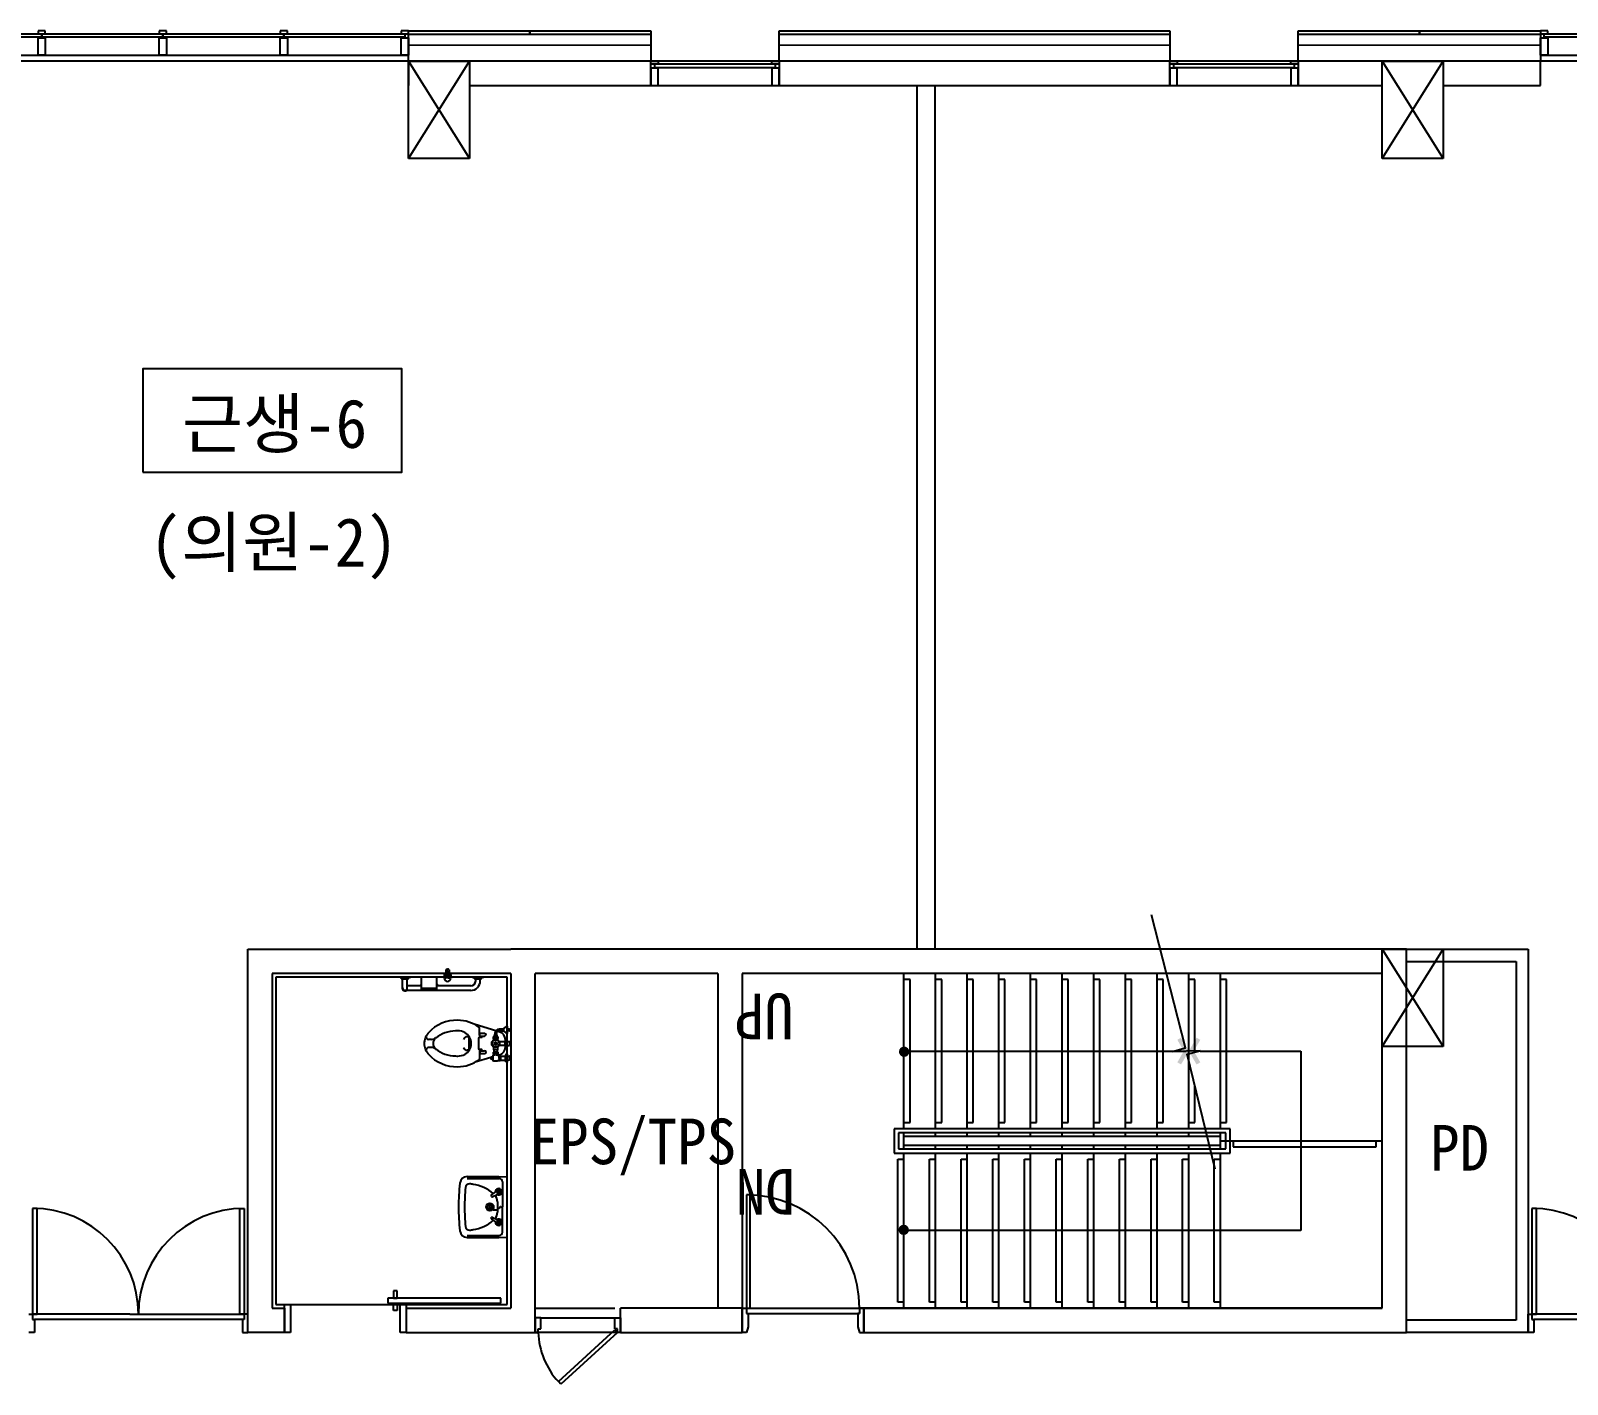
# Model space of a CAD drawing. Header units: millimetres. Extents: x 16332047 to 33387680, y -14835522 to -7015081.
# Drawn here: x 16989783 to 17050384, y -7118451 to -7065045 of the extents above; entities that cross this region are included whole.
import ezdxf
from ezdxf.enums import TextEntityAlignment as Align

# ---------------------------------------------------------------- set-up
doc = ezdxf.new("R2010")
doc.units = ezdxf.units.MM
doc.header["$LTSCALE"] = 300
doc.header["$MEASUREMENT"] = 0
doc.layers.add('arch', color=255, linetype='CONTINUOUS', lineweight=25)
doc.styles.add('돋움체', font='')
doc.styles.get('돋움체').set_extended_font_data('DotumChe')

msp = doc.modelspace()

# ---------------------------------------------------------------- hatches: boundary and pattern name
at = {"layer": 'arch'}
for points in [[(17035152, -7104775), (17035004, -7104861), (17035260, -7105304), (17035004, -7105748), (17035152, -7105833), (17035457, -7105304)], [(17035763, -7104776), (17035911, -7104861), (17035655, -7105305), (17035911, -7105748), (17035763, -7105833), (17035458, -7105305)]]:
    msp.add_hatch(color=7, dxfattribs=at).paths.add_polyline_path(points)
h = msp.add_hatch(color=7, dxfattribs=at)
edge = h.paths.add_edge_path()
edge.add_arc((17024230, -7105330), 205, 90, 270, ccw=False)
edge.add_arc((17024230, -7105330), 205, -90, 90, ccw=False)
h = msp.add_hatch(color=7, dxfattribs=at)
edge = h.paths.add_edge_path()
edge.add_arc((17024213, -7112358), 205, 90, 270, ccw=False)
edge.add_arc((17024213, -7112358), 205, -90, 90, ccw=False)

# ---------------------------------------------------------------- linework, layer by layer
at = {"layer": 'arch', "color": 7}
for p, q in [((16985439, -7065165), (16990215, -7065165)), ((16990215, -7065300), (16985439, -7065300)), ((16990359, -7065045), (16990071, -7065045)), ((16990071, -7065045), (16990071, -7065165)), ((16990071, -7065165), (16990359, -7065165)), ((16990071, -7066005), (16990071, -7065329)), ((16990071, -7065329), (16990359, -7065329)), ((16990215, -7065165), (16990215, -7065300)), ((16990215, -7065300), (16990215, -7065165)), ((16990215, -7065165), (16994991, -7065165)), ((16994991, -7065300), (16990215, -7065300)), ((16990359, -7065165), (16990359, -7065045)), ((16990359, -7065329), (16990359, -7066005)), ((16995135, -7065045), (16994847, -7065045)), ((16994847, -7065045), (16994847, -7065165)), ((16994847, -7065165), (16995135, -7065165)), ((16994847, -7066005), (16994847, -7065329)), ((16994847, -7065329), (16995135, -7065329)), ((16994991, -7065165), (16994991, -7065300)), ((16994991, -7065300), (16994991, -7065165)), ((16994991, -7065165), (16999767, -7065165)), ((16999767, -7065300), (16994991, -7065300)), ((16995135, -7065165), (16995135, -7065045)), ((16995135, -7065329), (16995135, -7066005)), ((16999911, -7065045), (16999623, -7065045)), ((16999623, -7065045), (16999623, -7065165)), ((16999623, -7065165), (16999911, -7065165)), ((16999623, -7066005), (16999623, -7065329)), ((16999623, -7065329), (16999911, -7065329)), ((16999767, -7065165), (16999767, -7065300)), ((16999767, -7065300), (16999767, -7065165)), ((16999767, -7065165), (17004543, -7065165)), ((17004543, -7065300), (16999767, -7065300)), ((16999911, -7065165), (16999911, -7065045)), ((16999911, -7065329), (16999911, -7066005)), ((17004687, -7065045), (17004399, -7065045)), ((17004399, -7065045), (17004399, -7065165)), ((17004399, -7065165), (17004687, -7065165)), ((17004399, -7066005), (17004399, -7065329)), ((17004399, -7065329), (17004687, -7065329)), ((17004543, -7065165), (17004543, -7065300)), ((17004687, -7065045), (17009463, -7065045)), ((17004687, -7065189), (17004687, -7065045)), ((17004687, -7066245), (17004687, -7065045)), ((17004687, -7065045), (17014239, -7065045)), ((17004687, -7065165), (17004687, -7065045)), ((17009463, -7065189), (17004687, -7065189)), ((17004687, -7065329), (17004687, -7066005)), ((17009463, -7065045), (17014239, -7065045)), ((17009463, -7065189), (17009463, -7065045)), ((17009463, -7065045), (17009463, -7065189)), ((17014239, -7065189), (17009463, -7065189)), ((17014239, -7065045), (17014239, -7065189)), ((17014239, -7065045), (17014239, -7066245)), ((17019303, -7065045), (17034711, -7065045)), ((17019303, -7065189), (17019303, -7065045)), ((17019303, -7066245), (17019303, -7065045)), ((17019303, -7065045), (17034711, -7065045)), ((17034711, -7065189), (17019303, -7065189)), ((17034711, -7065045), (17034711, -7065189)), ((17034711, -7065045), (17034711, -7066245)), ((17039775, -7065045), (17044551, -7065045)), ((17039775, -7065189), (17039775, -7065045)), ((17039775, -7066245), (17039775, -7065045)), ((17039775, -7065045), (17049327, -7065045)), ((17044551, -7065189), (17039775, -7065189)), ((17044551, -7065045), (17049327, -7065045)), ((17044551, -7065189), (17044551, -7065045)), ((17044551, -7065045), (17044551, -7065189)), ((17049327, -7065189), (17044551, -7065189)), ((17049327, -7065045), (17049327, -7065189)), ((17049327, -7065045), (17049327, -7066245)), ((17049615, -7065045), (17049327, -7065045)), ((17049327, -7065045), (17049327, -7065165)), ((17049327, -7065165), (17049615, -7065165)), ((17049327, -7066005), (17049327, -7065329)), ((17049327, -7065329), (17049615, -7065329)), ((17049471, -7065300), (17049471, -7065165)), ((17049471, -7065165), (17054247, -7065165)), ((17054247, -7065300), (17049471, -7065300)), ((17049615, -7065165), (17049615, -7065045)), ((17049615, -7065329), (17049615, -7066005)), ((16966047, -7066006), (17004687, -7066006)), ((16990359, -7066005), (16990071, -7066005)), ((16995135, -7066005), (16994847, -7066005)), ((16999911, -7066005), (16999623, -7066005)), ((17004687, -7066005), (17004399, -7066005)), ((17014239, -7065623), (17004687, -7065619)), ((17034711, -7065625), (17019303, -7065619)), ((17049327, -7065625), (17039775, -7065619)), ((17049615, -7066005), (17049327, -7066005)), ((17049327, -7066005), (17078367, -7066005)), ((17078127, -7066245), (16966287, -7066245)), ((17006440, -7066245), (17004687, -7066245)), ((17004687, -7066245), (17004687, -7067205)), ((17004687, -7066245), (17007087, -7070085)), ((17004687, -7070085), (17007087, -7066245)), ((17004687, -7070085), (17004687, -7066245)), ((17004687, -7066245), (17007087, -7066245)), ((17014239, -7066245), (17007087, -7066245)), ((17007087, -7066245), (17007087, -7070085)), ((17014239, -7067205), (17014239, -7066245)), ((17014239, -7066365), (17014239, -7066245)), ((17014239, -7066245), (17014527, -7066245)), ((17014527, -7066365), (17014239, -7066365)), ((17014527, -7066529), (17014239, -7066529)), ((17014239, -7066529), (17014239, -7067205)), ((17019159, -7066365), (17014383, -7066365)), ((17014383, -7066365), (17014383, -7066500)), ((17014383, -7066500), (17019159, -7066500)), ((17014527, -7066245), (17014527, -7066365)), ((17014527, -7067205), (17014527, -7066529)), ((17019015, -7066365), (17019015, -7066245)), ((17019015, -7066245), (17019303, -7066245)), ((17019303, -7066365), (17019015, -7066365)), ((17019303, -7066529), (17019015, -7066529)), ((17019015, -7066529), (17019015, -7067205)), ((17019159, -7066500), (17019159, -7066365)), ((17034711, -7066245), (17019303, -7066245)), ((17019303, -7066245), (17019303, -7067205)), ((17019303, -7066245), (17019303, -7066365)), ((17019303, -7067205), (17019303, -7066529)), ((17034711, -7067205), (17034711, -7066245)), ((17034711, -7066365), (17034711, -7066245)), ((17034711, -7066245), (17034999, -7066245)), ((17034999, -7066365), (17034711, -7066365)), ((17034999, -7066529), (17034711, -7066529)), ((17034711, -7066529), (17034711, -7067205)), ((17039631, -7066365), (17034855, -7066365)), ((17034855, -7066365), (17034855, -7066500)), ((17034855, -7066500), (17039631, -7066500)), ((17034999, -7066245), (17034999, -7066365)), ((17034999, -7067205), (17034999, -7066529)), ((17039487, -7066365), (17039487, -7066245)), ((17039487, -7066245), (17039775, -7066245)), ((17039775, -7066365), (17039487, -7066365)), ((17039775, -7066529), (17039487, -7066529)), ((17039487, -7066529), (17039487, -7067205)), ((17039631, -7066500), (17039631, -7066365)), ((17049327, -7066245), (17039775, -7066245)), ((17039775, -7066245), (17039775, -7067205)), ((17039775, -7066245), (17039775, -7066365)), ((17039775, -7067205), (17039775, -7066529)), ((17043087, -7066245), (17045487, -7070085)), ((17043087, -7070085), (17045487, -7066245)), ((17043087, -7070085), (17043087, -7066245)), ((17043087, -7066245), (17045487, -7066245)), ((17045487, -7066245), (17045487, -7070085)), ((17049327, -7067205), (17049327, -7066245)), ((17007087, -7067205), (17014239, -7067205)), ((17014239, -7067205), (17014527, -7067205)), ((17014239, -7067205), (17019303, -7067205)), ((17019015, -7067205), (17019303, -7067205)), ((17019303, -7067205), (17034711, -7067205)), ((17024727, -7067205), (17024727, -7101285)), ((17025447, -7067205), (17025447, -7101285)), ((17034711, -7067205), (17034999, -7067205)), ((17034711, -7067205), (17039775, -7067205)), ((17039487, -7067205), (17039775, -7067205)), ((17039775, -7067205), (17043087, -7067205)), ((17045487, -7067205), (17049327, -7067205)), ((17048248, -7067205), (17049327, -7067205)), ((17007087, -7070085), (17004687, -7070085)), ((17045487, -7070085), (17043087, -7070085)), ((17035326, -7105180, 0), (17033980, -7099924, 0)), ((16998351, -7102244), (16998351, -7101284)), ((16998351, -7101284), (17008719, -7101285)), ((17044047, -7101285), (17008719, -7101285)), ((17044047, -7101285), (17016879, -7101285)), ((17043087, -7101285), (17045487, -7105125)), ((17043087, -7105125), (17045487, -7101285)), ((17043087, -7105125), (17043087, -7101285)), ((17043087, -7101285), (17045487, -7101285)), ((17044047, -7116405), (17044047, -7101285)), ((17044047, -7101285), (17048847, -7101285)), ((17044047, -7101765), (17048367, -7101765)), ((17045487, -7101285), (17045487, -7105125)), ((17048367, -7101765), (17048367, -7115925)), ((17048847, -7101285), (17048847, -7116405)), ((16998351, -7116405), (16998351, -7102244)), ((16999311, -7102244), (16999311, -7115445)), ((17008719, -7102245), (16999311, -7102244)), ((17006091, -7102298), (17006091, -7102341)), ((17006091, -7102341), (17006355, -7102341)), ((17006103, -7102274), (17006343, -7102274)), ((17006103, -7102277), (17006103, -7102274)), ((17006338, -7102269), (17006108, -7102269)), ((17006161, -7102101), (17006161, -7102259)), ((17006162, -7102225), (17006162, -7102169)), ((17006168, -7102158), (17006217, -7102130)), ((17006217, -7102264), (17006168, -7102236)), ((17006172, -7102389), (17006172, -7102341)), ((17006185, -7102077), (17006223, -7102077)), ((17006262, -7102077), (17006223, -7102077)), ((17006230, -7102130), (17006278, -7102158)), ((17006278, -7102236), (17006230, -7102264)), ((17006275, -7102389), (17006275, -7102341)), ((17006284, -7102169), (17006284, -7102225)), ((17006286, -7102101), (17006286, -7102259)), ((17006343, -7102277), (17006343, -7102274)), ((17006355, -7102298), (17006355, -7102341)), ((17008719, -7102245), (17008719, -7115445)), ((17009679, -7116405), (17009679, -7102245)), ((17016879, -7102245), (17009679, -7102245)), ((17016879, -7102245), (17016879, -7115445)), ((17043087, -7102245), (17017839, -7102245)), ((17017839, -7102245), (17017839, -7116405)), ((17043087, -7102245), (17017839, -7102245)), ((17017839, -7102245), (17017839, -7115445)), ((17024223, -7108366, 0), (17024223, -7102245, 0)), ((17025471, -7108366, 0), (17025471, -7102245, 0)), ((17026719, -7108366, 0), (17026719, -7102245, 0)), ((17027967, -7108366, 0), (17027967, -7102245, 0)), ((17029215, -7108366, 0), (17029215, -7102245, 0)), ((17030463, -7108366, 0), (17030463, -7102245, 0)), ((17031711, -7108366, 0), (17031711, -7102245, 0)), ((17032959, -7108366, 0), (17032959, -7102245, 0)), ((17034207, -7108366, 0), (17034207, -7102245, 0)), ((17035455, -7108366, 0), (17035455, -7102245, 0)), ((17036703, -7108366), (17036703, -7102245, 0)), ((17043087, -7115445), (17043087, -7102245)), ((17043087, -7115445), (17043087, -7102245)), ((17008575, -7102389), (16999455, -7102388)), ((16999455, -7102388), (16999455, -7115300)), ((17004351, -7102406), (17004543, -7102406)), ((17004396, -7102415), (17004396, -7102406)), ((17004396, -7102415), (17004466, -7102415)), ((17004397, -7102434), (17004397, -7102415)), ((17004401, -7102437), (17004397, -7102434)), ((17004461, -7102437), (17004401, -7102437)), ((17004431, -7102434), (17004431, -7102415)), ((17004435, -7102451), (17004435, -7102437)), ((17004642, -7102461), (17004445, -7102461)), ((17004452, -7102821), (17004452, -7102461)), ((17004461, -7102437), (17004466, -7102434)), ((17004466, -7102415), (17004466, -7102406)), ((17004466, -7102434), (17004466, -7102415)), ((17004735, -7102406), (17004543, -7102406)), ((17007135, -7102912), (17004543, -7102912)), ((17004620, -7102415), (17004620, -7102406)), ((17004690, -7102415), (17004620, -7102415)), ((17004621, -7102434), (17004621, -7102415)), ((17004625, -7102437), (17004621, -7102434)), ((17004625, -7102437), (17004685, -7102437)), ((17004634, -7102821), (17004634, -7102461)), ((17005201, -7102730), (17004634, -7102730)), ((17004651, -7102451), (17004651, -7102437)), ((17004655, -7102434), (17004655, -7102415)), ((17004685, -7102437), (17004690, -7102434)), ((17004690, -7102415), (17004690, -7102406)), ((17004690, -7102434), (17004690, -7102415)), ((17004745, -7102396), (17004745, -7102389)), ((17005179, -7102700), (17005179, -7102683)), ((17005201, -7102664), (17005185, -7102673)), ((17005201, -7102719), (17005185, -7102710)), ((17005201, -7102883), (17005201, -7102420)), ((17005806, -7102840), (17005201, -7102840)), ((17005806, -7102883), (17005201, -7102883)), ((17005208, -7102883), (17005208, -7102840)), ((17005774, -7102389), (17005232, -7102389)), ((17005798, -7102883), (17005798, -7102840)), ((17005806, -7102883), (17005806, -7102420)), ((17005806, -7102664), (17005821, -7102673)), ((17005806, -7102719), (17005821, -7102710)), ((17007135, -7102730), (17005806, -7102730)), ((17005827, -7102700), (17005827, -7102683)), ((17006391, -7102389), (17006055, -7102389)), ((17006055, -7102401), (17006055, -7102389)), ((17006386, -7102406), (17006060, -7102406)), ((17006177, -7102389), (17006177, -7102406)), ((17006207, -7102416), (17006183, -7102416)), ((17006240, -7102406), (17006207, -7102406)), ((17006207, -7102406), (17006207, -7102416)), ((17006240, -7102406), (17006240, -7102416)), ((17006240, -7102416), (17006264, -7102416)), ((17006293, -7102406), (17006293, -7102389)), ((17006391, -7102401), (17006391, -7102389)), ((17007625, -7102389), (17007222, -7102389)), ((17007222, -7102396), (17007222, -7102389)), ((17007231, -7102406), (17007423, -7102406)), ((17007276, -7102415), (17007276, -7102406)), ((17007276, -7102415), (17007346, -7102415)), ((17007277, -7102434), (17007277, -7102415)), ((17007281, -7102437), (17007277, -7102434)), ((17007341, -7102437), (17007281, -7102437)), ((17007311, -7102434), (17007311, -7102415)), ((17007315, -7102451), (17007315, -7102437)), ((17007522, -7102461), (17007325, -7102461)), ((17007332, -7102533), (17007332, -7102461)), ((17007341, -7102437), (17007346, -7102434)), ((17007346, -7102415), (17007346, -7102406)), ((17007346, -7102434), (17007346, -7102415)), ((17007615, -7102406), (17007423, -7102406)), ((17007500, -7102415), (17007500, -7102406)), ((17007570, -7102415), (17007500, -7102415)), ((17007501, -7102434), (17007501, -7102415)), ((17007505, -7102437), (17007501, -7102434)), ((17007505, -7102437), (17007565, -7102437)), ((17007514, -7102533), (17007514, -7102461)), ((17007531, -7102451), (17007531, -7102437)), ((17007535, -7102434), (17007535, -7102415)), ((17007565, -7102437), (17007570, -7102434)), ((17007570, -7102415), (17007570, -7102406)), ((17007570, -7102434), (17007570, -7102415)), ((17007625, -7102396), (17007625, -7102389)), ((17008575, -7115301), (17008575, -7102389)), ((17024463, -7102485, 0), (17024223, -7102485, 0)), ((17024463, -7108125, 0), (17024463, -7102485, 0)), ((17025711, -7102485, 0), (17025471, -7102485, 0)), ((17025711, -7108125, 0), (17025711, -7102485, 0)), ((17026959, -7102485, 0), (17026719, -7102485, 0)), ((17026959, -7108125, 0), (17026959, -7102485, 0)), ((17028207, -7102485, 0), (17027967, -7102485, 0)), ((17028207, -7108125, 0), (17028207, -7102485, 0)), ((17029455, -7102485, 0), (17029215, -7102485, 0)), ((17029455, -7108125, 0), (17029455, -7102485, 0)), ((17030703, -7102485, 0), (17030463, -7102485, 0)), ((17030703, -7108125, 0), (17030703, -7102485, 0)), ((17031951, -7102485, 0), (17031711, -7102485, 0)), ((17031951, -7108125, 0), (17031951, -7102485, 0)), ((17033199, -7102485, 0), (17032959, -7102485, 0)), ((17033199, -7108125, 0), (17033199, -7102485, 0)), ((17034447, -7102485, 0), (17034207, -7102485, 0)), ((17034447, -7108125, 0), (17034447, -7102485, 0)), ((17035695, -7102485, 0), (17035455, -7102485, 0)), ((17035695, -7105308, 0), (17035695, -7102485, 0)), ((17036943, -7102486, 0), (17036703, -7102486, 0)), ((17036943, -7108126, 0), (17036943, -7102486, 0)), ((17007079, -7104736), (17006996, -7104736)), ((17007079, -7105271), (17007079, -7104736)), ((17008121, -7104508), (17007305, -7104262)), ((17007457, -7105227), (17007457, -7104781)), ((17007574, -7104766), (17007472, -7104766)), ((17007482, -7104677), (17007482, -7104403)), ((17007492, -7104707), (17007492, -7104608)), ((17007497, -7104603), (17007685, -7104603)), ((17007497, -7104712), (17007685, -7104712)), ((17007584, -7104712), (17007584, -7104756)), ((17008209, -7104745), (17008029, -7104745)), ((17008174, -7104666), (17008064, -7104666)), ((17008174, -7104719), (17008064, -7104719)), ((17008074, -7104730), (17008068, -7104741)), ((17008069, -7104719), (17008069, -7104737)), ((17008069, -7104730), (17008169, -7104730)), ((17008074, -7104719), (17008074, -7104730)), ((17008089, -7104607), (17008089, -7104666)), ((17008150, -7104666), (17008150, -7104607)), ((17008164, -7104719), (17008164, -7104730)), ((17008164, -7104730), (17008171, -7104741)), ((17008169, -7104719), (17008169, -7104737)), ((17008290, -7104559), (17008186, -7104528)), ((17008441, -7104441), (17008255, -7104441)), ((17008255, -7104502), (17008441, -7104502)), ((17008441, -7104519), (17008441, -7104423)), ((17008446, -7104412), (17008550, -7104332)), ((17008490, -7104564), (17008446, -7104531)), ((17008550, -7104610), (17008490, -7104564)), ((17008556, -7104343), (17008556, -7104599)), ((17008564, -7104327), (17008575, -7104327)), ((17008575, -7104615), (17008564, -7104615)), ((17008575, -7104327), (17008575, -7104615)), ((17008590, -7104425), (17008585, -7104425)), ((17008590, -7104517), (17008585, -7104517)), ((17008590, -7104517), (17008590, -7104425)), ((17008657, -7104435), (17008599, -7104435)), ((17008657, -7104507), (17008599, -7104507)), ((17008662, -7104502), (17008662, -7104440)), ((17005595, -7104843), (17005477, -7104843)), ((17005595, -7105165), (17005477, -7105165)), ((17007079, -7105271), (17006996, -7105271)), ((17007574, -7105242), (17007472, -7105242)), ((17007482, -7105331), (17007482, -7105605)), ((17007492, -7105301), (17007492, -7105400)), ((17007497, -7105296), (17007685, -7105296)), ((17007584, -7105296), (17007584, -7105251)), ((17008215, -7105352), (17008023, -7105352)), ((17008209, -7104814), (17008029, -7104814)), ((17008030, -7105132), (17008030, -7105237)), ((17008033, -7105239), (17008206, -7105239)), ((17008040, -7104819), (17008035, -7104814)), ((17008040, -7104819), (17008035, -7104814)), ((17008040, -7104814), (17008040, -7104819)), ((17008040, -7104819), (17008040, -7104819)), ((17008040, -7104819), (17008040, -7104819)), ((17008042, -7105240), (17008042, -7105239)), ((17008043, -7105239), (17008042, -7105240)), ((17008042, -7105240), (17008042, -7105352)), ((17008043, -7104868), (17008043, -7104826)), ((17008074, -7105024), (17008074, -7104984)), ((17008079, -7104974), (17008114, -7104954)), ((17008114, -7105053), (17008079, -7105033)), ((17008125, -7104954), (17008160, -7104974)), ((17008160, -7105033), (17008125, -7105053)), ((17008165, -7104984), (17008165, -7105024)), ((17008195, -7105239), (17008196, -7105240)), ((17008196, -7104826), (17008196, -7104868)), ((17008196, -7105240), (17008196, -7105239)), ((17008196, -7105352), (17008196, -7105240)), ((17008198, -7104819), (17008198, -7104814)), ((17008203, -7104814), (17008198, -7104819)), ((17008198, -7104819), (17008198, -7104819)), ((17008208, -7105237), (17008208, -7105132)), ((17008255, -7104928), (17008498, -7104928)), ((17008498, -7105080), (17008255, -7105080)), ((17008498, -7105097), (17008498, -7104911)), ((17008503, -7105004), (17008503, -7104846)), ((17008503, -7105161), (17008503, -7104846)), ((17008503, -7105004), (17008503, -7105161)), ((17008561, -7104848), (17008575, -7104848)), ((17008561, -7105160), (17008575, -7105160)), ((17008575, -7104850), (17008575, -7104848)), ((17008575, -7105158), (17008575, -7104850)), ((17008575, -7104923), (17008580, -7104923)), ((17008575, -7105085), (17008580, -7105085)), ((17008575, -7105160), (17008575, -7105158)), ((17008580, -7104923), (17008669, -7104928)), ((17008580, -7105085), (17008669, -7105080)), ((17008676, -7104935), (17008669, -7104928)), ((17008676, -7105073), (17008669, -7105080)), ((17008676, -7105073), (17008676, -7104935)), ((17024223, -7105305, 0), (17035359, -7105305, 0)), ((17034814, -7105317, 0), (17035326, -7105180, 0)), ((17035905, -7105293, 0), (17034814, -7105317, 0)), ((17035393, -7105430, 0), (17035905, -7105293, 0)), ((17035902, -7105305, 0), (17035902, -7105305, 0)), ((17035902, -7105305, 0), (17039871, -7105305, 0)), ((17039871, -7105305, 0), (17039871, -7112385, 0)), ((17045487, -7105125), (17043087, -7105125)), ((17007925, -7105558), (17007305, -7105745)), ((17007497, -7105405), (17007685, -7105405)), ((17007925, -7105557), (17007925, -7105576)), ((17007925, -7105576), (17007937, -7105576)), ((17007925, -7105584), (17007925, -7105603)), ((17007937, -7105584), (17007925, -7105584)), ((17007942, -7105555), (17007928, -7105555)), ((17007928, -7105605), (17007942, -7105605)), ((17007937, -7105576), (17007937, -7105580)), ((17007937, -7105580), (17007937, -7105584)), ((17007942, -7105539), (17007948, -7105533)), ((17007942, -7105620), (17007942, -7105539)), ((17007942, -7105555), (17007942, -7105553)), ((17007942, -7105606), (17007942, -7105605)), ((17007948, -7105627), (17007942, -7105620)), ((17007948, -7105533), (17007973, -7105533)), ((17007974, -7105556), (17007948, -7105556)), ((17007974, -7105603), (17007948, -7105603)), ((17007973, -7105627), (17007948, -7105627)), ((17007973, -7105533), (17007980, -7105540)), ((17007980, -7105619), (17007973, -7105627)), ((17007980, -7105619), (17007980, -7105540)), ((17007980, -7105540), (17007986, -7105540)), ((17007986, -7105619), (17007980, -7105619)), ((17007997, -7105620), (17007997, -7105539)), ((17008004, -7105483), (17007998, -7105530)), ((17007998, -7105630), (17008004, -7105677)), ((17008022, -7105477), (17008011, -7105477)), ((17008011, -7105683), (17008022, -7105683)), ((17008023, -7105405), (17008023, -7105405)), ((17008023, -7105405), (17008215, -7105405)), ((17008023, -7105682), (17008023, -7105478)), ((17008023, -7105479), (17008025, -7105478)), ((17008023, -7105486), (17008023, -7105479)), ((17008025, -7105682), (17008023, -7105681)), ((17008028, -7105405), (17008028, -7105409)), ((17008028, -7105409), (17008037, -7105418)), ((17008210, -7105409), (17008028, -7105409)), ((17008033, -7105405), (17008033, -7105414)), ((17008042, -7105465), (17008042, -7105432)), ((17008196, -7105460), (17008196, -7105432)), ((17008290, -7105449), (17008198, -7105476)), ((17008202, -7105418), (17008210, -7105409)), ((17008206, -7105405), (17008206, -7105414)), ((17008210, -7105409), (17008210, -7105405)), ((17008215, -7105405), (17008215, -7105405)), ((17008290, -7105449), (17008254, -7105459)), ((17008302, -7105672), (17008302, -7105488)), ((17008316, -7105499), (17008302, -7105500)), ((17008316, -7105661), (17008302, -7105660)), ((17008316, -7105499), (17008498, -7105499)), ((17008316, -7105499), (17008316, -7105661)), ((17008316, -7105661), (17008498, -7105661)), ((17008498, -7105487), (17008498, -7105673)), ((17008561, -7105424), (17008575, -7105424)), ((17008561, -7105736), (17008575, -7105736)), ((17008575, -7105424), (17008575, -7105736)), ((17008575, -7105499), (17008580, -7105499)), ((17008580, -7105507), (17008575, -7105504)), ((17008580, -7105653), (17008575, -7105656)), ((17008575, -7105661), (17008580, -7105661)), ((17008580, -7105499), (17008669, -7105504)), ((17008580, -7105661), (17008580, -7105499)), ((17008580, -7105661), (17008669, -7105656)), ((17008676, -7105511), (17008669, -7105504)), ((17008676, -7105649), (17008669, -7105656)), ((17008676, -7105649), (17008676, -7105511)), ((17036497, -7109960, 0), (17035393, -7105430, 0)), ((17035695, -7108125, 0), (17035695, -7106638, 0)), ((17037087, -7108366, 0), (17023839, -7108366, 0)), ((17023839, -7108366, 0), (17023839, -7109326, 0)), ((17024223, -7108125, 0), (17024463, -7108125, 0)), ((17025471, -7108125, 0), (17025711, -7108125, 0)), ((17026719, -7108125, 0), (17026959, -7108125, 0)), ((17027967, -7108125, 0), (17028207, -7108125, 0)), ((17029215, -7108125, 0), (17029455, -7108125, 0)), ((17030463, -7108125, 0), (17030703, -7108125, 0)), ((17031711, -7108125, 0), (17031951, -7108125, 0)), ((17032959, -7108125, 0), (17033199, -7108125, 0)), ((17034207, -7108125, 0), (17034447, -7108125, 0)), ((17035455, -7108125, 0), (17035695, -7108125, 0)), ((17036703, -7108126, 0), (17036943, -7108126, 0)), ((17037087, -7109326, 0), (17037087, -7108366, 0)), ((17036919, -7108534, 0), (17024007, -7108534, 0)), ((17024007, -7108534, 0), (17024007, -7109158, 0)), ((17024223, -7109158, 0), (17024223, -7108534, 0)), ((17036703, -7108678, 0), (17024223, -7108678, 0)), ((17024223, -7109014, 0), (17036703, -7109014, 0)), ((17025471, -7108678, 0), (17025471, -7108534, 0)), ((17025471, -7108678, 0), (17025471, -7108534, 0)), ((17025471, -7109158, 0), (17025471, -7109014, 0)), ((17025471, -7109158, 0), (17025471, -7109014, 0)), ((17026719, -7108678, 0), (17026719, -7108534, 0)), ((17026719, -7109158, 0), (17026719, -7109014, 0)), ((17027967, -7108678, 0), (17027967, -7108534, 0)), ((17027967, -7109158, 0), (17027967, -7109014, 0)), ((17029215, -7108678, 0), (17029215, -7108534, 0)), ((17029215, -7109158, 0), (17029215, -7109014, 0)), ((17030463, -7108678, 0), (17030463, -7108534, 0)), ((17030463, -7109158, 0), (17030463, -7109014, 0)), ((17031711, -7108678, 0), (17031711, -7108534, 0)), ((17031711, -7109158, 0), (17031711, -7109014, 0)), ((17032959, -7108678, 0), (17032959, -7108534, 0)), ((17032959, -7108678, 0), (17032959, -7108534, 0)), ((17032959, -7109158, 0), (17032959, -7109014, 0)), ((17034207, -7108678, 0), (17034207, -7108534, 0)), ((17034207, -7109158, 0), (17034207, -7109014, 0)), ((17035455, -7108678, 0), (17035455, -7108534, 0)), ((17035455, -7109158, 0), (17035455, -7109014, 0)), ((17036703, -7109158), (17036703, -7108534)), ((17036703, -7109014, 0), (17036703, -7108678, 0)), ((17036703, -7108846, 0), (17043087, -7108846, 0)), ((17036919, -7109158, 0), (17036919, -7108534, 0)), ((17037207, -7108846), (17037207, -7109085)), ((17042847, -7109085), (17042847, -7108845)), ((17023839, -7109326, 0), (17037087, -7109326, 0)), ((17023983, -7115206, 0), (17023983, -7109566, 0)), ((17023983, -7109566, 0), (17024223, -7109566, 0)), ((17024007, -7109158, 0), (17036919, -7109158, 0)), ((17024223, -7115446, 0), (17024223, -7109326, 0)), ((17025231, -7115206, 0), (17025231, -7109566, 0)), ((17025231, -7109566, 0), (17025471, -7109566, 0)), ((17025471, -7115446, 0), (17025471, -7109326, 0)), ((17026479, -7115206), (17026479, -7109566)), ((17026479, -7109566), (17026719, -7109566)), ((17026719, -7115446), (17026719, -7109326, 0)), ((17027727, -7115206, 0), (17027727, -7109566, 0)), ((17027727, -7109566, 0), (17027967, -7109566, 0)), ((17027967, -7115446, 0), (17027967, -7109326, 0)), ((17028975, -7115206, 0), (17028975, -7109566, 0)), ((17028975, -7109566, 0), (17029215, -7109566, 0)), ((17029215, -7115446, 0), (17029215, -7109326, 0)), ((17030223, -7115206, 0), (17030223, -7109566, 0)), ((17030223, -7109566, 0), (17030463, -7109566, 0)), ((17030463, -7115446, 0), (17030463, -7109326, 0)), ((17031471, -7115206, 0), (17031471, -7109566, 0)), ((17031471, -7109566, 0), (17031711, -7109566, 0)), ((17031711, -7115446, 0), (17031711, -7109326, 0)), ((17032719, -7115206, 0), (17032719, -7109566, 0)), ((17032719, -7109566, 0), (17032959, -7109566, 0)), ((17032959, -7115446, 0), (17032959, -7109326, 0)), ((17033967, -7115206, 0), (17033967, -7109566, 0)), ((17033967, -7109566, 0), (17034207, -7109566, 0)), ((17034207, -7115446, 0), (17034207, -7109326, 0)), ((17035215, -7115206, 0), (17035215, -7109566, 0)), ((17035215, -7109566, 0), (17035455, -7109566, 0)), ((17035455, -7115446, 0), (17035455, -7109326, 0)), ((17036463, -7115206, 0), (17036463, -7109566, 0)), ((17036463, -7109566, 0), (17036703, -7109566, 0)), ((17036703, -7115446, 0), (17036703, -7109326)), ((17037207, -7109085), (17042847, -7109085)), ((17006995, -7110256), (17008239, -7110256)), ((17006995, -7110328), (17008258, -7110328)), ((17007948, -7110991), (17008138, -7110842)), ((17008239, -7110256), (17008575, -7110266)), ((17008393, -7110462), (17008393, -7111456)), ((17007940, -7111029), (17007949, -7111045)), ((17007986, -7111056), (17008202, -7110952)), ((17008189, -7111253), (17008189, -7111659)), ((17008393, -7112450), (17008393, -7111456)), ((17018151, -7110981), (17018007, -7110981)), ((17018007, -7110981), (17018007, -7115445)), ((17018151, -7115445), (17018151, -7110981)), ((16990038, -7111509), (16989855, -7111509)), ((16989855, -7111509), (16989855, -7115685)), ((16990038, -7115685), (16990038, -7111509)), ((16998025, -7115685), (16998025, -7111509)), ((16998025, -7111509), (16998207, -7111509)), ((16998207, -7111509), (16998207, -7115685)), ((17007940, -7111883), (17007949, -7111867)), ((17007948, -7111921), (17008138, -7112070)), ((17007986, -7111856), (17008202, -7111960)), ((17049174, -7111509), (17048991, -7111509)), ((17048991, -7111509), (17048991, -7115685)), ((17049174, -7115685), (17049174, -7111509)), ((17006995, -7112584), (17008258, -7112584)), ((17006995, -7112656), (17008239, -7112656)), ((17008239, -7112656), (17008575, -7112646)), ((17036991, -7112385, 0), (17024223, -7112385, 0)), ((17039871, -7112385, 0), (17036991, -7112385, 0)), ((17003871, -7115051), (17003871, -7115253)), ((17008330, -7115051), (17003871, -7115051)), ((17004231, -7114763), (17004087, -7114763)), ((17004087, -7114763), (17004087, -7115051)), ((17004087, -7115051), (17004231, -7115051)), ((17004231, -7115051), (17004231, -7114763)), ((17008330, -7115253), (17008330, -7115051)), ((16989711, -7115685), (16989855, -7115685)), ((16993695, -7115685), (16989855, -7115685)), ((16989855, -7115685), (16990038, -7115685)), ((16989855, -7115685), (16989855, -7115901)), ((16993695, -7115685), (16998207, -7115685)), ((16998207, -7115685), (16998025, -7115685)), ((16998351, -7115685), (16998207, -7115685)), ((16998207, -7115685), (16998207, -7115901)), ((16998351, -7115781), (16998351, -7115685)), ((16999311, -7115445), (16999791, -7115445)), ((16999455, -7115300), (17008575, -7115301)), ((16999551, -7115300), (17004351, -7115301)), ((16999791, -7115300), (17000031, -7115300)), ((16999791, -7116404), (16999791, -7115300)), ((16999791, -7115445), (16999791, -7116404)), ((17000031, -7115300), (17000031, -7116404)), ((17003871, -7115253), (17008330, -7115253)), ((17004087, -7115541), (17004087, -7115253)), ((17004087, -7115253), (17004231, -7115253)), ((17004231, -7115541), (17004087, -7115541)), ((17004231, -7115253), (17004231, -7115541)), ((17004351, -7115301), (17004591, -7115301)), ((17004351, -7116405), (17004351, -7115301)), ((17004591, -7115301), (17004591, -7116405)), ((17004591, -7115445), (17008719, -7115445)), ((17004591, -7115445), (17004591, -7116405)), ((17009679, -7115445), (17012823, -7115445)), ((17013039, -7116405), (17013039, -7115445)), ((17016879, -7115445), (17013039, -7115445)), ((17017839, -7115445), (17016879, -7115445)), ((17017839, -7115445), (17022639, -7115445)), ((17017839, -7115445), (17043087, -7115445)), ((17017839, -7116405), (17017839, -7115445)), ((17017839, -7115445), (17018007, -7115445)), ((17018007, -7115445), (17022471, -7115445)), ((17018007, -7115445), (17018151, -7115445)), ((17018007, -7115445), (17018007, -7115661)), ((17018007, -7115661), (17022471, -7115661)), ((17018007, -7115661), (17018079, -7115661)), ((17018079, -7115661), (17018079, -7116189)), ((17022471, -7115661), (17022399, -7115661)), ((17022399, -7115661), (17022399, -7116189)), ((17022639, -7115445), (17022471, -7115445)), ((17022471, -7115445), (17022471, -7115661)), ((17043087, -7115445), (17022639, -7115445)), ((17022639, -7115445), (17022639, -7116405)), ((17022639, -7116405), (17022639, -7115445)), ((17024223, -7115206, 0), (17023983, -7115206, 0)), ((17025471, -7115206, 0), (17025231, -7115206, 0)), ((17026719, -7115206), (17026479, -7115206)), ((17027967, -7115206, 0), (17027727, -7115206, 0)), ((17029215, -7115206, 0), (17028975, -7115206, 0)), ((17030463, -7115206, 0), (17030223, -7115206, 0)), ((17031711, -7115206, 0), (17031471, -7115206, 0)), ((17032959, -7115206, 0), (17032719, -7115206, 0)), ((17034207, -7115206, 0), (17033967, -7115206, 0)), ((17035455, -7115206, 0), (17035215, -7115206, 0)), ((17036703, -7115206, 0), (17036463, -7115206, 0)), ((17048847, -7115781), (17048847, -7115685)), ((17048847, -7115685), (17048991, -7115685)), ((17052831, -7115685), (17048991, -7115685)), ((17048991, -7115685), (17049174, -7115685)), ((17048991, -7115685), (17048991, -7115901)), ((16989855, -7115901), (16989927, -7115901)), ((16998135, -7115901), (16989927, -7115901)), ((16989927, -7115901), (16989927, -7115949)), ((16989927, -7115949), (16989927, -7115949)), ((16989927, -7115949), (16989927, -7116405)), ((16998207, -7115901), (16998135, -7115901)), ((16998135, -7115901), (16998135, -7115949)), ((16998135, -7115949), (16998135, -7115949)), ((16998135, -7115949), (16998135, -7116405)), ((16998351, -7116405), (16998351, -7115781)), ((17009679, -7115829), (17009679, -7115829)), ((17009679, -7115829), (17009679, -7115829)), ((17009679, -7115829), (17009679, -7116405)), ((17009895, -7115829), (17009679, -7115829)), ((17009799, -7116405), (17009799, -7116259)), ((17009799, -7116259), (17009895, -7116259)), ((17009895, -7115829), (17012823, -7115829)), ((17009895, -7115971), (17009895, -7115829)), ((17009895, -7116259), (17009895, -7115971)), ((17009895, -7115971), (17009895, -7115971)), ((17010593, -7118347), (17012824, -7116302)), ((17012823, -7115971), (17012823, -7115829)), ((17012823, -7115829), (17013039, -7115829)), ((17012823, -7116259), (17012823, -7115971)), ((17012823, -7115971), (17012823, -7115971)), ((17012919, -7116259), (17012823, -7116259)), ((17012824, -7116302), (17012919, -7116405)), ((17012919, -7116405), (17012919, -7116259)), ((17013039, -7115829), (17013039, -7115829)), ((17013039, -7115829), (17013039, -7116405)), ((17013039, -7116309), (17013039, -7116309)), ((17018079, -7116189), (17018007, -7116405)), ((17022399, -7116189), (17022471, -7116405)), ((17048367, -7115925), (17044047, -7115925)), ((17048847, -7116405), (17048847, -7115781)), ((17048991, -7115901), (17049063, -7115901)), ((17057271, -7115901), (17049063, -7115901)), ((17049063, -7115901), (17049063, -7115949)), ((17049063, -7115949), (17049063, -7115949)), ((17049063, -7115949), (17049063, -7116405)), ((16989927, -7116405), (16989711, -7116405)), ((16998135, -7116405), (16998351, -7116405)), ((16999311, -7116404), (16998351, -7116404)), ((16999791, -7116404), (16998351, -7116404)), ((17000031, -7116404), (16999791, -7116404)), ((17004591, -7116405), (17004351, -7116405)), ((17004591, -7116405), (17009679, -7116405)), ((17012919, -7116405), (17009679, -7116405)), ((17009679, -7116405), (17009799, -7116405)), ((17012919, -7116405), (17009799, -7116405)), ((17012919, -7116405), (17010688, -7118451)), ((17013039, -7116405), (17012919, -7116405)), ((17013039, -7116405), (17017839, -7116405)), ((17013039, -7116405), (17013039, -7116405)), ((17018007, -7116405), (17017839, -7116405)), ((17018007, -7116405), (17018007, -7116405)), ((17022471, -7116405), (17022471, -7116405)), ((17022471, -7116405), (17022639, -7116405)), ((17022639, -7116405), (17044047, -7116405)), ((17048847, -7116405), (17044047, -7116405)), ((17049063, -7116405), (17048847, -7116405))]:
    msp.add_line(p, q, dxfattribs=at)
at = {"layer": 'arch', "color": 0}
msp.add_line((17010688, -7118451), (17010593, -7118347), dxfattribs=at)
at = {"layer": 'arch', "color": 7}
msp.add_lwpolyline([(16994207, -7082465), (17004422, -7082465), (17004422, -7078380), (16994207, -7078380)], close=True, dxfattribs=at)
for centre, radius in [((17006223, -7102197), 61.1), ((17006223, -7102197), 36), ((17008119, -7105004), 156), ((17008119, -7105004), 139), ((17008119, -7105004), 45.7), ((17008239, -7110856), 37.2), ((17007891, -7111456), 149), ((17007891, -7111456), 98.4), ((17007891, -7111456), 14.4), ((17008311, -7111457), 14.4), ((17008239, -7112056), 37.2)]:
    msp.add_circle(centre, radius, dxfattribs=at)
for centre, radius, start, end in [((17006115, -7102298), 24, 120, 180), ((17006108, -7102274), 4.8, 90, 180), ((17006151, -7102259), 9.6, 270, 0), ((17006185, -7102101), 24, 90, 180), ((17006223, -7102197), 67.2, 144.54755, 155.45245), ((17006223, -7102197), 67.2, 204.54755, 215.45245), ((17006223, -7102197), 67.2, 84.54755, 95.45245), ((17006223, -7102197), 67.2, 264.54755, 275.45245), ((17006262, -7102101), 24, 0, 90), ((17006223, -7102197), 67.2, 24.54755, 35.45245), ((17006223, -7102197), 67.2, 324.54755, 335.45245), ((17006295, -7102259), 9.6, 180, 270), ((17006338, -7102274), 4.8, 0, 90), ((17006331, -7102298), 24, 0, 60), ((17004414, -7102380), 57.3, 252.40163, 287.59837), ((17004449, -7102380), 57.3, 252.40163, 287.59837), ((17004445, -7102451), 9.6, 180, 270), ((17004543, -7102821), 108, 147.61246, 302.38754), ((17004543, -7102821), 91.2, 180, 0), ((17004638, -7102380), 57.3, 252.40163, 287.59837), ((17004642, -7102451), 9.6, 270, 0), ((17004673, -7102380), 57.3, 252.40163, 287.59837), ((17004735, -7102396), 9.6, 270, 0), ((17005191, -7102683), 12, 120, 180), ((17005191, -7102700), 12, 180, 240), ((17005232, -7102420), 31.2, 90, 180), ((17005774, -7102420), 31.2, 0, 90), ((17005815, -7102683), 12, 0, 60), ((17005815, -7102700), 12, 300, 0), ((17006060, -7102401), 4.8, 180, 270), ((17006155, -7102478), 48, 150.6747, 225.74717), ((17006179, -7102492), 76, 87.23129, 150.6747), ((17006223, -7102408), 146, 225.74717, 314.25283), ((17006267, -7102492), 76, 29.3253, 92.76871), ((17006292, -7102478), 48, 314.25283, 29.3253), ((17006386, -7102401), 4.8, 270, 0), ((17007135, -7102533), 379, 270, 0), ((17007135, -7102533), 197, 270, 0), ((17007231, -7102396), 9.6, 180, 270), ((17007294, -7102380), 57.3, 252.40163, 287.59837), ((17007329, -7102380), 57.3, 252.40163, 287.59837), ((17007325, -7102451), 9.6, 180, 270), ((17007518, -7102380), 57.3, 252.40163, 287.59837), ((17007522, -7102451), 9.6, 270, 0), ((17007553, -7102380), 57.3, 252.40163, 287.59837), ((17007615, -7102396), 9.6, 270, 0), ((17006589, -7105606), 1520, 88.63682, 137.49609), ((17006623, -7105498), 1411, 53.4988, 89.8822), ((17005903, -7105004), 600, 151.22818, 160.35031), ((17005477, -7104740), 103, 149.87533, 270), ((17005932, -7105004), 629, 137.49609, 149.87533), ((17005595, -7104595), 248, 270, 309.5537), ((17005932, -7105004), 282, 129.55371, 230.4463), ((17006553, -7105808), 1298, 90.53919, 128.38027), ((17005932, -7105004), 282, 129.03419, 129.5537), ((17006596, -7105330), 822, 87.97752, 93.85082), ((17006625, -7105162), 654, 64.60727, 90), ((17006996, -7104885), 149, 90, 164.43785), ((17006665, -7104999), 490, 359.42124, 60.59678), ((17007472, -7104781), 14.9, 90, 180), ((17007433, -7104403), 49.5, 0, 53.4988), ((17007497, -7104677), 14.9, 180, 250.52878), ((17007497, -7104608), 4.95, 90, 180), ((17007497, -7104707), 4.95, 180, 270), ((17007574, -7104756), 9.9, 270, 0), ((17007685, -7104657), 54.5, 270, 90), ((17008087, -7104779), 67.7, 149.05704, 210.94296), ((17008067, -7104779), 47, 166.17848, 180), ((17008067, -7104779), 47, 180, 193.82152), ((17008052, -7104776), 31.5, 149.29174, 166.1785), ((17008052, -7104783), 31.5, 193.82151, 210.70827), ((17008042, -7104770), 20.6, 124.89144, 149.29186), ((17008036, -7104762), 10.2, 90, 124.89147), ((17008036, -7104762), 10.2, 55.10852, 90), ((17008030, -7104770), 20.6, 30.70814, 55.10856), ((17008021, -7104776), 31.5, 13.82147, 30.70823), ((17008021, -7104783), 31.5, 329.29176, 346.17851), ((17008006, -7104779), 47, 0.00002, 13.82155), ((17008006, -7104779), 47, 346.17845, 359.99998), ((17008115, -7104693), 57, 152.41827, 207.58173), ((17008103, -7104693), 44.8, 169.03413, 179.99996), ((17008103, -7104693), 44.8, 180.00004, 190.96587), ((17008085, -7104689), 27.2, 154.93055, 169.03407), ((17008085, -7104696), 27.2, 190.96593, 205.06945), ((17008075, -7104684), 15.1, 131.52422, 154.93056), ((17008075, -7104701), 15.1, 205.06944, 228.47579), ((17008062, -7104737), 7.2, 270, 0), ((17008068, -7104677), 4.95, 89.99997, 131.52429), ((17008068, -7104709), 4.95, 228.47572, 270.00003), ((17008068, -7104677), 4.95, 48.47574, 90.00006), ((17008068, -7104709), 4.95, 269.99994, 311.52426), ((17008061, -7104684), 15.1, 25.06944, 48.47579), ((17008061, -7104701), 15.1, 311.52422, 334.93056), ((17008050, -7104689), 27.2, 10.96593, 25.06945), ((17008050, -7104696), 27.2, 334.93055, 349.03407), ((17008033, -7104693), 44.8, 0.00004, 10.96587), ((17008033, -7104693), 44.8, 349.03413, 359.99996), ((17008100, -7104779), 20.1, 149.74982, 179.99996), ((17008100, -7104779), 20.1, 180.00004, 210.25018), ((17008109, -7104785), 30.7, 125.38449, 149.74979), ((17008109, -7104774), 30.7, 210.25021, 234.61551), ((17008255, -7104607), 167, 90, 180), ((17008115, -7104793), 41.1, 106.3938, 125.38456), ((17008112, -7104693), 17.7, 153.62527, 179.99995), ((17008112, -7104693), 17.7, 180.00005, 206.37473), ((17008115, -7104695), 21.8, 129.87378, 153.62526), ((17008115, -7104691), 21.8, 206.37474, 230.12622), ((17008118, -7104697), 25.5, 109.08629, 129.87376), ((17008118, -7104688), 25.5, 230.12624, 250.91371), ((17008119, -7104807), 55, 89.99995, 106.39382), ((17008119, -7104702), 30.2, 90, 109.08636), ((17008119, -7104684), 30.2, 250.91364, 270), ((17008119, -7104702), 30.2, 70.91364, 90), ((17008119, -7104684), 30.2, 270, 289.08636), ((17008119, -7104807), 55, 73.60618, 90.00005), ((17008121, -7104697), 25.5, 50.12622, 70.91369), ((17008121, -7104688), 25.5, 289.08631, 309.87378), ((17008123, -7104793), 41.1, 54.61544, 73.6062), ((17008123, -7104695), 21.8, 26.37476, 50.12624), ((17008123, -7104691), 21.8, 309.87376, 333.62524), ((17008127, -7104693), 17.7, 0.00005, 26.37473), ((17008127, -7104693), 17.7, 333.62527, 359.99995), ((17008129, -7104785), 30.7, 30.25021, 54.61551), ((17008129, -7104774), 30.7, 305.38449, 329.74979), ((17008255, -7104607), 106, 90, 180), ((17008138, -7104779), 20.1, 0.00004, 30.25018), ((17008138, -7104779), 20.1, 329.74982, 359.99996), ((17008206, -7104693), 44.8, 169.03413, 179.99996), ((17008206, -7104693), 44.8, 180.00004, 190.96587), ((17008188, -7104689), 27.2, 154.93055, 169.03407), ((17008188, -7104696), 27.2, 190.96593, 205.06945), ((17008177, -7104684), 15.1, 131.52421, 154.93056), ((17008177, -7104701), 15.1, 205.06944, 228.47578), ((17008171, -7104677), 4.95, 89.99994, 131.52426), ((17008171, -7104709), 4.95, 228.47574, 270.00006), ((17008177, -7104737), 7.2, 180, 270), ((17008171, -7104677), 4.95, 48.47571, 90.00003), ((17008171, -7104709), 4.95, 269.99997, 311.52428), ((17008123, -7104693), 57, 332.41827, 27.58173), ((17008164, -7104684), 15.1, 25.06944, 48.47578), ((17008164, -7104701), 15.1, 311.52421, 334.93056), ((17008153, -7104689), 27.2, 10.96593, 25.06945), ((17008153, -7104696), 27.2, 334.93055, 349.03407), ((17008136, -7104693), 44.8, 0.00004, 10.96587), ((17008136, -7104693), 44.8, 349.03413, 359.99996), ((17008233, -7104779), 47, 166.17847, 180), ((17008233, -7104779), 47, 180, 193.82152), ((17008218, -7104776), 31.5, 149.29174, 166.1785), ((17008218, -7104783), 31.5, 193.82151, 210.70827), ((17008208, -7104770), 20.6, 124.89144, 149.29186), ((17008202, -7104762), 10.2, 90, 124.89148), ((17008202, -7104762), 10.2, 55.10853, 90), ((17008196, -7104770), 20.6, 30.70814, 55.10856), ((17008151, -7104779), 67.7, 329.05704, 30.94296), ((17008187, -7104776), 31.5, 13.82147, 30.70823), ((17008187, -7104783), 31.5, 329.29176, 346.17852), ((17008172, -7104779), 47, 0.00002, 13.82155), ((17008172, -7104779), 47, 346.17845, 359.99998), ((17008203, -7104846), 300, 0, 73.22312), ((17008455, -7104423), 14.4, 150.54258, 180), ((17008455, -7104519), 14.4, 180, 209.45742), ((17008455, -7104423), 14.4, 127.62623, 150.54258), ((17008455, -7104519), 14.4, 209.45742, 232.37377), ((17008564, -7104351), 24, 90, 127.62623), ((17008564, -7104591), 24, 232.37376, 250.08149), ((17008564, -7104591), 24, 250.08149, 270), ((17008585, -7104416), 9.6, 180, 270), ((17008585, -7104526), 9.6, 90, 180), ((17008599, -7104425), 9.6, 180, 270), ((17008599, -7104517), 9.6, 90, 180), ((17008657, -7104440), 4.8, 0, 90), ((17008657, -7104502), 4.8, 270, 0), ((17005903, -7105004), 600, 160.35031, 180), ((17005932, -7105004), 629, 171.48213, 180), ((17005903, -7105004), 600, 180, 199.64969), ((17005903, -7105004), 600, 199.64969, 208.83734), ((17005477, -7105268), 103, 90, 210.12467), ((17005932, -7105004), 629, 210.12467, 222.50391), ((17005595, -7105412), 248, 50.4463, 90), ((17006553, -7104199), 1298, 231.61973, 269.46081), ((17005932, -7105004), 282, 230.44629, 230.9658), ((17006996, -7105123), 149, 195.56215, 270), ((17006665, -7105009), 490, 299.40322, 0.57876), ((17007472, -7105227), 14.9, 180, 270), ((17007497, -7105331), 14.9, 109.47122, 180), ((17007497, -7105301), 4.95, 90, 180), ((17007497, -7105400), 4.95, 180, 270), ((17007574, -7105251), 9.9, 0, 90), ((17007685, -7105350), 54.5, 270, 90), ((17008095, -7105378), 76.8, 159.89449, 180), ((17008051, -7105378), 32.5, 161.45663, 180.00006), ((17008095, -7105378), 76.8, 180, 200.10551), ((17008051, -7105378), 32.5, 179.99994, 198.54337), ((17008045, -7105376), 26.8, 140.99885, 161.45669), ((17008045, -7105380), 26.8, 198.54331, 219.00115), ((17008042, -7104789), 20.6, 210.70814, 235.10856), ((17008042, -7105374), 22.3, 117.08937, 140.99887), ((17008042, -7105383), 22.3, 219.00113, 242.91063), ((17008036, -7104797), 10.2, 235.10852, 270), ((17008033, -7105237), 2.4, 180, 270), ((17008040, -7105369), 17.4, 90.00002, 117.08934), ((17008036, -7104797), 10.2, 270, 304.89147), ((17008033, -7104826), 9.6, 0, 44.86995), ((17008040, -7105369), 17.4, 62.91066, 89.99998), ((17008030, -7104789), 20.6, 304.89144, 329.29186), ((17008038, -7105374), 22.3, 39.00111, 62.91061), ((17008038, -7105383), 22.3, 297.08939, 320.99889), ((17008034, -7105376), 26.8, 18.54331, 39.00115), ((17008034, -7105380), 26.8, 320.99885, 341.45669), ((17008029, -7105378), 32.5, 359.99997, 18.5434), ((17008029, -7105378), 32.5, 341.4566, 0.00003), ((17008119, -7105004), 49.9, 143.85455, 156.14545), ((17008119, -7105004), 49.9, 203.85455, 216.14545), ((17008096, -7105378), 17.5, 147.44911, 180.00003), ((17008096, -7105378), 17.5, 179.99997, 212.55089), ((17008107, -7105385), 30.7, 122.9801, 147.44917), ((17008107, -7105371), 30.7, 212.55083, 237.0199), ((17008114, -7105397), 44.1, 105.04491, 122.98006), ((17008114, -7105360), 44.1, 237.01992, 254.95507), ((17008115, -7104766), 41.1, 234.61544, 253.6062), ((17008119, -7105414), 62.5, 90.00002, 105.04487), ((17008119, -7104752), 55, 253.60618, 270.00005), ((17008119, -7105004), 49.9, 83.85455, 96.14545), ((17008119, -7105004), 49.9, 263.85455, 276.14545), ((17008119, -7104752), 55, 269.99995, 286.39382), ((17008119, -7105414), 62.5, 74.95512, 89.99997), ((17008123, -7104766), 41.1, 286.3938, 305.38456), ((17008124, -7105397), 44.1, 57.01994, 74.95509), ((17008124, -7105360), 44.1, 285.04493, 302.98008), ((17008131, -7105385), 30.7, 32.55084, 57.01991), ((17008131, -7105371), 30.7, 302.98009, 327.44916), ((17008142, -7105378), 17.5, 359.99997, 32.55089), ((17008142, -7105378), 17.5, 327.44911, 0.00003), ((17008119, -7105004), 49.9, 23.85455, 36.14545), ((17008119, -7105004), 49.9, 323.85455, 336.14545), ((17008210, -7105378), 32.5, 161.4566, 180.00003), ((17008210, -7105378), 32.5, 179.99997, 198.5434), ((17008204, -7105376), 26.8, 140.99888, 161.45672), ((17008204, -7105380), 26.8, 198.54328, 219.00112), ((17008201, -7105374), 22.3, 117.08937, 140.99887), ((17008201, -7105383), 22.3, 219.00113, 242.91063), ((17008208, -7104789), 20.6, 210.70814, 235.10856), ((17008199, -7105369), 17.4, 90.00002, 117.08934), ((17008202, -7104797), 10.2, 235.10853, 270), ((17008205, -7104826), 9.6, 135.13005, 180), ((17008199, -7105369), 17.4, 62.91066, 89.99998), ((17008202, -7104797), 10.2, 270, 304.89148), ((17008206, -7105237), 2.4, 270, 0), ((17008196, -7105374), 22.3, 39.00113, 62.91063), ((17008196, -7105383), 22.3, 297.08937, 320.99887), ((17008196, -7104789), 20.6, 304.89144, 329.29186), ((17008193, -7105376), 26.8, 18.54331, 39.00115), ((17008193, -7105380), 26.8, 320.99885, 341.45669), ((17008143, -7105378), 76.8, 0, 20.10551), ((17008143, -7105378), 76.8, 339.89449, 0), ((17008187, -7105378), 32.5, 359.99994, 18.54337), ((17008187, -7105378), 32.5, 341.45663, 0.00006), ((17008203, -7105161), 300, 286.77689, 0), ((17008561, -7104911), 62.9, 90, 180), ((17008561, -7105097), 62.9, 180, 270), ((17006589, -7104402), 1520, 222.50391, 271.36318), ((17006596, -7104678), 822, 266.14919, 272.02249), ((17006625, -7104845), 654, 270, 295.39273), ((17006623, -7104510), 1411, 270.1178, 306.5012), ((17007433, -7105605), 49.5, 306.5012, 0), ((17007928, -7105557), 2.4, 90, 180), ((17007928, -7105603), 2.4, 180, 270), ((17007956, -7105545), 14.1, 180, 236.18023), ((17007989, -7105580), 47.1, 150.15828, 209.84173), ((17007956, -7105615), 14.1, 123.81977, 180), ((17007966, -7105545), 14.1, 303.81977, 0), ((17007933, -7105580), 47.1, 330.15828, 29.84173), ((17007966, -7105615), 14.1, 0, 56.18023), ((17007986, -7105528), 12, 270, 352.78249), ((17007986, -7105631), 12, 7.21751, 90), ((17008011, -7105484), 7.2, 90, 172.78249), ((17008011, -7105676), 7.2, 187.21751, 270), ((17008022, -7105478), 1.44, 0, 90), ((17008022, -7105682), 1.44, 270, 0), ((17008102, -7105705), 240, 106.19135, 108.89974), ((17008102, -7105455), 240, 251.10026, 272.09328), ((17008040, -7105387), 17.4, 242.91066, 269.99998), ((17008033, -7105465), 9.6, 286.19135, 0), ((17008023, -7105432), 19.2, 0, 45), ((17008040, -7105387), 17.4, 270.00002, 297.08934), ((17008102, -7105705), 240, 89.69779, 99.67577), ((17008119, -7105342), 62.5, 254.95514, 269.99999), ((17008094, -7105215), 480, 272.09328, 287.50745), ((17008119, -7105342), 62.5, 270.00001, 285.04486), ((17008094, -7105944), 480, 80.39778, 86.13417), ((17008199, -7105387), 17.4, 242.91066, 269.99998), ((17008215, -7105432), 19.2, 135, 180), ((17008215, -7105460), 19.2, 180, 255.90548), ((17008199, -7105387), 17.4, 270.00002, 297.08934), ((17008094, -7105945), 480, 72.67763, 75.9359), ((17008241, -7105473), 14.4, 252.67763, 298.14917), ((17008241, -7105687), 14.4, 61.85083, 107.32237), ((17008262, -7105501), 16.7, 150.35314, 177.70006), ((17008262, -7105501), 16.7, 177.69996, 205.04688), ((17008291, -7105580), 45.6, 162.72054, 179.99998), ((17008291, -7105580), 45.6, 180.00002, 197.27946), ((17008262, -7105659), 16.7, 154.95312, 182.30004), ((17008262, -7105659), 16.7, 182.29993, 209.64685), ((17008267, -7105499), 21.6, 205.04684, 229.00826), ((17008281, -7105577), 35.4, 143.09367, 162.72046), ((17008281, -7105583), 35.4, 197.27954, 216.90633), ((17008267, -7105661), 21.6, 130.99174, 154.95316), ((17008273, -7105532), 52.8, 56.94427, 118.14917), ((17008266, -7105503), 21.6, 126.39178, 150.35319), ((17008266, -7105656), 21.6, 209.64683, 233.60824), ((17008273, -7105628), 52.8, 241.85083, 303.05573), ((17008270, -7105495), 26.2, 229.00823, 249.34669), ((17008270, -7105664), 26.2, 110.65331, 130.99177), ((17008269, -7105507), 26.2, 106.05332, 126.39179), ((17008275, -7105572), 27.7, 118.87905, 143.09364), ((17008275, -7105587), 27.7, 216.90636, 241.12095), ((17008269, -7105653), 26.2, 233.60821, 253.94667), ((17008272, -7105490), 32.1, 249.3467, 267.7), ((17008272, -7105670), 32.1, 92.3, 110.6533), ((17008271, -7105513), 32.1, 87.70001, 106.05331), ((17008271, -7105565), 19.6, 89.99999, 118.87908), ((17008271, -7105595), 19.6, 241.12092, 270.00001), ((17008271, -7105647), 32.1, 253.94669, 272.29999), ((17008272, -7105490), 32.1, 267.70001, 286.05331), ((17008272, -7105670), 32.1, 73.94669, 92.29999), ((17008271, -7105565), 19.6, 61.12092, 90.00001), ((17008271, -7105595), 19.6, 269.99999, 298.87908), ((17008271, -7105513), 32.1, 69.3467, 87.7), ((17008271, -7105647), 32.1, 272.3, 290.6533), ((17008273, -7105496), 26.2, 286.05334, 306.3918), ((17008273, -7105664), 26.2, 53.6082, 73.94666), ((17008267, -7105572), 27.7, 36.90636, 61.12095), ((17008267, -7105587), 27.7, 298.87905, 323.09364), ((17008273, -7105507), 26.2, 49.00824, 69.34671), ((17008273, -7105652), 26.2, 290.65329, 310.99176), ((17008276, -7105499), 21.6, 306.39178, 330.35319), ((17008261, -7105577), 35.4, 17.27956, 36.90635), ((17008261, -7105583), 35.4, 323.09365, 342.72044), ((17008276, -7105660), 21.6, 29.64681, 53.60822), ((17008276, -7105504), 21.6, 25.04682, 49.00823), ((17008276, -7105656), 21.6, 310.99177, 334.95318), ((17008280, -7105502), 16.7, 357.69999, 25.04691), ((17008280, -7105502), 16.7, 330.35311, 357.70003), ((17008251, -7105580), 45.6, 0.00002, 17.27946), ((17008251, -7105580), 45.6, 342.72054, 359.99998), ((17008280, -7105658), 16.7, 2.29997, 29.64689), ((17008280, -7105658), 16.7, 334.95309, 2.30001), ((17008561, -7105487), 62.9, 90, 180), ((17008561, -7105673), 62.9, 180, 270), ((17015055, -7111456), 8400, 173.54482, 180), ((17006995, -7110544), 288, 90, 173.54482), ((17015055, -7111456), 8160, 174.59581, 180), ((17007089, -7110702), 158, 90, 174.59582), ((17007025, -7111406), 864, 76.21387, 85.71828), ((17007057, -7111996), 1440, 47.74887, 83.07963), ((17008239, -7110856), 125, 239.25814, 181.20695), ((17008165, -7110814), 39, 57.10292, 243.84192), ((17008105, -7110935), 96, 357.10293, 63.84192), ((17008238, -7110700), 96, 237.10293, 303.84192), ((17008258, -7110462), 134, 0, 90), ((17008375, -7110933), 96, 117.10293, 183.84192), ((17008313, -7110813), 39, 297.10293, 123.84192), ((17015055, -7111456), 8400, 180, 186.45518), ((17015055, -7111456), 8160, 180, 185.40419), ((17007891, -7111456), 0.96, 90, 270), ((17007891, -7111456), 0.96, 270, 90), ((17008094, -7111338), 235, 210.20214, 329.79873), ((17007965, -7111014), 28.8, 126.13919, 210.47242), ((17007974, -7111030), 28.8, 210.47242, 294.80566), ((17007781, -7111261), 408, 1.10151, 39.26521), ((17008240, -7110942), 39, 177.10293, 3.84192), ((17018007, -7115445), 4464, 0, 90), ((16989855, -7115685), 4176, 0, 90), ((16998207, -7115685), 4176, 90, 180), ((17007057, -7110916), 1440, 276.92037, 312.25113), ((17007965, -7111898), 28.8, 149.52758, 233.86081), ((17007974, -7111882), 28.8, 65.19434, 149.52758), ((17007781, -7111651), 408, 320.73479, 358.89849), ((17008239, -7112056), 125, 178.79305, 120.74186), ((17008165, -7112098), 39, 116.15808, 302.89708), ((17008105, -7111977), 96, 296.15808, 2.89707), ((17008240, -7111970), 39, 356.15808, 182.89707), ((17008375, -7111979), 96, 176.15808, 242.89707), ((17008313, -7112100), 39, 236.15808, 62.89707), ((17048991, -7115685), 4176, 0, 90), ((17006995, -7112368), 288, 186.45518, 270), ((17007089, -7112210), 158, 185.40418, 270), ((17007025, -7111507), 864, 274.28172, 283.78613), ((17008238, -7112212), 96, 56.15808, 122.89707), ((17008258, -7112450), 134, 270, 0), ((17012824, -7116302), 3027, 181.9617, 222.51885)]:
    msp.add_arc(centre, radius, start, end, dxfattribs=at)

# ---------------------------------------------------------------- texts
at = {"layer": 'arch', "color": 7, "style": '돋움체'}
for s, height, p in [('근생-6', 1920, (16999399, -7081505)), ('(의원-2)', 1920, (16999366, -7086189)), ('EPS/TPS', 1800, (17013531, -7109767)), ('PD', 1800, (17046134, -7110020))]:
    msp.add_text(s, height=height, dxfattribs=at).set_placement(p, align=Align.CENTER)
for s, p in [('UP', (17019877, -7104838)), ('DN', (17019920, -7111754))]:
    msp.add_text(s, height=1800, rotation=180, dxfattribs=at).set_placement(p, align=Align.TOP_LEFT)

doc.saveas('drawing.dxf')
